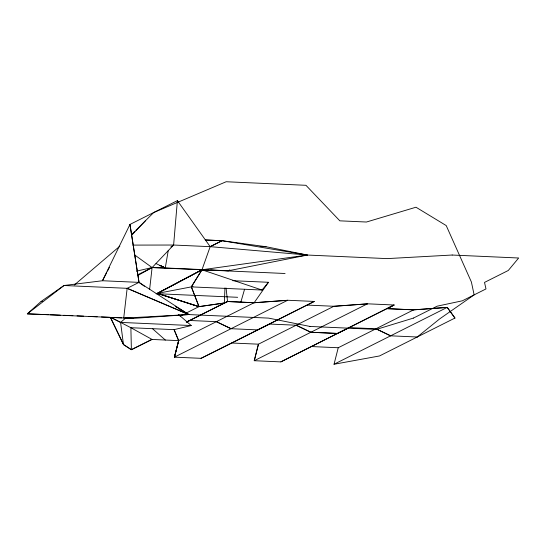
<?xml version="1.0" encoding="UTF-8"?>
<svg xmlns="http://www.w3.org/2000/svg" width="546" height="546" viewBox="0 0 546 546"><rect width="100%" height="100%" fill="white"/><g stroke="black" fill="none" stroke-linecap="round" stroke-linejoin="round"><path stroke-width="0.82" d="M452.211 255.023L387.141 258.613L307.371 255.043L201.972 269.792L157.46 293.407L199.024 306.654L224.358 303.03L224.952 287.919M138.138 275.32L152.102 267.567L173.614 245.031L177.395 200.635L129.968 224.44L102.45 280.746L63.991 285.51L41.046 301.501L27.314 313.848L133.565 318.379M149.631 289.4L152.102 267.567L134.869 255.098M168.229 250.662L165.267 267.95L152.102 267.567L136.425 271.164M186.254 322.113L227.539 301.515L254.122 302.709L287.667 300.259L314.264 301.44L201.058 358.326L174.433 357.159L178.638 340.636L174.099 329.647L130.883 327.716L111.015 317.465L120.584 322.399L191.223 325.553L178.569 314.53M287.667 300.259L174.461 357.139L178.651 340.629L174.099 329.647L191.223 325.553M334.036 364.257L338.24 347.741L413.711 309.814L447.242 307.371L454.968 318.038L379.497 355.958L334.036 364.257L447.242 307.371M174.433 357.159L178.658 340.629L254.136 302.702M240.847 302.15L244.54 289.339M199.024 306.654L191.353 286.882L201.972 269.792L210.176 246.662L222.045 240.704L307.357 255.057L228.433 270.768L201.965 269.792L156.19 293.85M106.723 272.577L102.464 280.74L139.018 282.378L188.766 314.571L268.584 318.113L309.923 326.433M107.507 271.089L109.439 267.383M232.726 280.699L268.455 282.289L261.991 290.035L201.972 269.792L191.332 286.848L198.983 306.627L224.365 302.955M186.732 322.024L227.539 301.515L254.129 302.757L268.455 282.289M132.084 234.773L145.536 220.68M131.743 234.459L134.719 231.49M135.886 230.316L153.685 212.537L226.16 181.743L305.944 185.299L339.844 220.837L366.441 222.024L415.984 207.221L446.225 225.58L471.396 282.002L474.133 294.888L439.735 318.857L417.212 337.005M74.338 284.992L119.806 246.205M125.703 318.052L120.584 322.399L123.471 344.574L131.381 349.699L152.068 339.441M170.83 246.969L173.614 245.031L210.176 246.662L307.371 255.043L266.038 246.724L222.038 240.711L205.194 239.96L222.045 240.704M229.846 269.867L228.433 270.768L210.681 269.983M186.138 313.076L198.983 306.627L157.432 293.386L201.972 269.792M394.062 305.064L280.835 361.889L254.231 360.708L258.463 344.178L231.832 343.011L314.264 301.44M454.954 318.093L447.242 307.446L413.691 309.875L387.114 308.681L394.048 304.996L367.451 303.815L333.893 306.272L307.296 305.091M137.278 275.007L152.102 267.567L285.073 273.498M48.43 314.694L27.3 313.854L64.005 285.51L127.177 288.322L139.018 282.378L144.431 286.275M222.038 240.711L210.176 246.662L177.395 200.635M180.098 316.114L183.122 314.592M123.471 344.574L110.647 317.847L123.512 344.546L131.381 349.699L151.959 339.353M333.893 306.272L258.422 344.198L254.279 360.701L367.451 303.815M280.849 361.882L394.048 304.996M413.39 318.1L437.155 306.176L462.319 300.812L485.995 288.93L484.514 282.412L508.278 270.482L518.666 258.005L452.184 255.037M201.03 358.34L231.859 342.997M186.793 321.956L189.803 320.475M224.358 303.03L227.552 301.556L226.071 287.995M413.438 318.079L376.371 329.415L309.882 326.447M157.432 293.386L193.004 286.568M41.059 301.501L42.718 301.296M254.129 302.757L287.66 300.334M333.899 306.32L367.478 303.89M132.937 245.099L173.614 245.031M50.109 314.762L60.258 315.165M63.623 315.301L72.877 315.684M337.448 333.442L310.824 332.268L296.185 325.218L269.567 324.051L257.637 329.893L231.04 328.706L216.373 321.676M260.121 246.458L266.038 246.731M208.149 269.867L165.267 267.95L156.047 263.575M191.353 286.882L261.991 290.035M156.245 293.666L237.653 297.297M387.114 308.633L413.711 309.814M189.776 320.488L216.4 321.662L231.06 328.699M417.233 336.998L390.615 335.824L375.976 328.781L349.351 327.607L337.428 333.449L310.858 332.248L296.157 325.232M77.041 315.868L83.681 316.161M88.752 316.393L97.202 316.769M101.447 316.953L109.882 317.335M113.261 317.485L121.717 317.861M125.955 318.045L133.545 318.386L188.786 314.557L175.232 306.258L176.638 307.139M178.651 340.629L152.061 339.448L130.883 327.716L131.381 349.699M311.636 346.56L338.24 347.741M157.46 293.4L198.969 306.681M127.177 288.322L188.786 314.557L123.71 318.147L127.157 288.329L188.766 314.571L178.781 308.456M375.948 328.788L390.615 335.824M160.005 265.424L165.267 267.95L160.005 265.431M152.491 328.678L165.336 340.049M139.032 282.371L129.968 224.44L139.018 282.378"/></g></svg>
